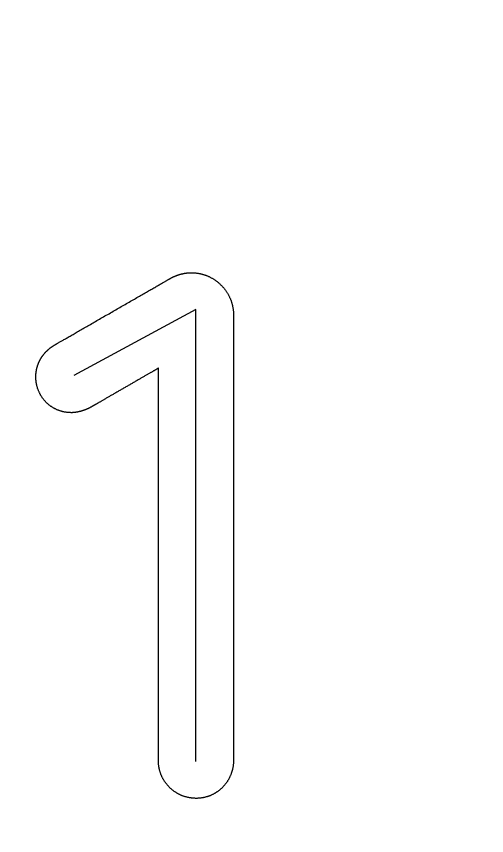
# Model space of a CAD drawing. Extents: x 0.2 to 12, y 0.1 to 9.6.
# Drawn here: x 6.824 to 7.615, y 6.27 to 7.648 of the extents above; entities that cross this region are included whole.
import ezdxf

# ---------------------------------------------------------------- set-up
doc = ezdxf.new("R2010")
doc.units = 0
doc.layers.get('0').update_dxf_attribs({"color": 3, "linetype": 'CONTINUOUS'})
doc.layers.add('ENGRAVE', color=6, linetype='CONTINUOUS')

msp = doc.modelspace()

# ---------------------------------------------------------------- linework, layer by layer
msp.add_lwpolyline([(10.1758, 1.0143, 3.52937), (6.0454, 1.0143, -0.260301)], format="xyb")
msp.add_lwpolyline([(7.1891, 6.628), (7.1891, 6.6198), (7.1891, 6.6117), (7.1891, 6.6036), (7.1891, 6.5957), (7.1891, 6.5878), (7.1891, 6.58), (7.1891, 6.5723), (7.1891, 6.5647), (7.1891, 6.5572), (7.1891, 6.5499), (7.1891, 6.5426), (7.1891, 6.5355), (7.1891, 6.5285), (7.1891, 6.5216), (7.1891, 6.5149), (7.1891, 6.5083), (7.1891, 6.5018), (7.1891, 6.4955), (7.1891, 6.4893), (7.1891, 6.4833), (7.1891, 6.4775), (7.1891, 6.4718), (7.1891, 6.4663), (7.1891, 6.4609), (7.1891, 6.4558), (7.1891, 6.4508), (7.1891, 6.446), (7.1891, 6.4414), (7.1891, 6.437), (7.1891, 6.4328), (7.1891, 6.4288), (7.1891, 6.425), (7.1891, 6.4214), (7.1891, 6.418), (7.1891, 6.4149), (7.1891, 6.412), (7.1891, 6.4093), (7.1891, 6.4069), (7.1891, 6.4047), (7.1891, 6.4027), (7.1891, 6.401), (7.1891, 6.3995), (7.1891, 6.3983), (7.1891, 6.3973), (7.1891, 6.3966), (7.1891, 6.3962), (7.1891, 6.3961), (7.1891, 6.3951), (7.1891, 6.3942), (7.1891, 6.3932), (7.189, 6.3923), (7.189, 6.3914), (7.1889, 6.3904), (7.1888, 6.3895), (7.1887, 6.3886), (7.1886, 6.3876), (7.1885, 6.3867), (7.1884, 6.3858), (7.1882, 6.3849), (7.188, 6.384), (7.1879, 6.3831), (7.1877, 6.3822), (7.1875, 6.3813), (7.1873, 6.3804), (7.187, 6.3795), (7.1868, 6.3787), (7.1866, 6.3778), (7.1863, 6.3769), (7.186, 6.3761), (7.1857, 6.3752), (7.1855, 6.3744), (7.1851, 6.3735), (7.1848, 6.3727), (7.1845, 6.3719), (7.1842, 6.371), (7.1838, 6.3702), (7.1834, 6.3694), (7.1831, 6.3686), (7.1827, 6.3678), (7.1823, 6.367), (7.1819, 6.3662), (7.1815, 6.3654), (7.1811, 6.3646), (7.1806, 6.3639), (7.1802, 6.3631), (7.1797, 6.3624), (7.1793, 6.3616), (7.1788, 6.3609), (7.1783, 6.3602), (7.1778, 6.3594), (7.1773, 6.3587), (7.1768, 6.358), (7.1763, 6.3573), (7.1758, 6.3566), (7.1752, 6.3559), (7.1747, 6.3552), (7.1741, 6.3546), (7.1736, 6.3539), (7.173, 6.3533), (7.1724, 6.3526), (7.1718, 6.352), (7.1712, 6.3513), (7.1706, 6.3507), (7.17, 6.3501), (7.1694, 6.3495), (7.1687, 6.3489), (7.1681, 6.3483), (7.1674, 6.3477), (7.1668, 6.3472), (7.1661, 6.3466), (7.1654, 6.3461), (7.1648, 6.3455), (7.1641, 6.345), (7.1634, 6.3445), (7.1627, 6.344), (7.162, 6.3435), (7.1613, 6.343), (7.1605, 6.3425), (7.1598, 6.342), (7.1591, 6.3416), (7.1583, 6.3411), (7.1576, 6.3407), (7.1568, 6.3402), (7.1561, 6.3398), (7.1553, 6.3394), (7.1545, 6.339), (7.1537, 6.3386), (7.1529, 6.3382), (7.1522, 6.3379), (7.1514, 6.3375), (7.1505, 6.3372), (7.1497, 6.3368), (7.1489, 6.3365), (7.1481, 6.3362), (7.1473, 6.3359), (7.1465, 6.3356), (7.1456, 6.3353), (7.1448, 6.3351), (7.1439, 6.3348), (7.1431, 6.3346), (7.1422, 6.3343), (7.1414, 6.3341), (7.1405, 6.3339), (7.1396, 6.3337), (7.1388, 6.3335), (7.1379, 6.3334), (7.137, 6.3332), (7.1361, 6.3331), (7.1352, 6.3329), (7.1343, 6.3328), (7.1334, 6.3327), (7.1325, 6.3326), (7.1316, 6.3325), (7.1307, 6.3325), (7.1298, 6.3324), (7.1289, 6.3324), (7.128, 6.3323), (7.1271, 6.3323), (7.1261, 6.3323), (7.1252, 6.3323), (7.1242, 6.3324), (7.1233, 6.3324), (7.1223, 6.3325), (7.1214, 6.3325), (7.1205, 6.3326), (7.1195, 6.3327), (7.1186, 6.3328), (7.1177, 6.3329), (7.1168, 6.3331), (7.1158, 6.3332), (7.1149, 6.3334), (7.114, 6.3335), (7.1131, 6.3337), (7.1122, 6.3339), (7.1114, 6.3341), (7.1105, 6.3343), (7.1096, 6.3346), (7.1087, 6.3348), (7.1079, 6.3351), (7.107, 6.3353), (7.1061, 6.3356), (7.1053, 6.3359), (7.1044, 6.3362), (7.1036, 6.3365), (7.1028, 6.3368), (7.1019, 6.3372), (7.1011, 6.3375), (7.1003, 6.3379), (7.0995, 6.3382), (7.0987, 6.3386), (7.0979, 6.339), (7.0971, 6.3394), (7.0963, 6.3398), (7.0955, 6.3402), (7.0948, 6.3407), (7.094, 6.3411), (7.0932, 6.3416), (7.0925, 6.342), (7.0917, 6.3425), (7.091, 6.343), (7.0903, 6.3435), (7.0896, 6.344), (7.0889, 6.3445), (7.0881, 6.345), (7.0875, 6.3455), (7.0868, 6.3461), (7.0861, 6.3466), (7.0854, 6.3472), (7.0847, 6.3477), (7.0841, 6.3483), (7.0834, 6.3489), (7.0828, 6.3495), (7.0822, 6.3501), (7.0815, 6.3507), (7.0809, 6.3513), (7.0803, 6.352), (7.0797, 6.3526), (7.0791, 6.3533), (7.0785, 6.3539), (7.078, 6.3546), (7.0774, 6.3552), (7.0768, 6.3559), (7.0763, 6.3566), (7.0758, 6.3573), (7.0752, 6.358), (7.0747, 6.3587), (7.0742, 6.3594), (7.0737, 6.3602), (7.0732, 6.3609), (7.0727, 6.3616), (7.0723, 6.3624), (7.0718, 6.3631), (7.0714, 6.3639), (7.0709, 6.3646), (7.0705, 6.3654), (7.0701, 6.3662), (7.0697, 6.367), (7.0693, 6.3678), (7.0689, 6.3686), (7.0685, 6.3694), (7.0682, 6.3702), (7.0678, 6.371), (7.0675, 6.3719), (7.0672, 6.3727), (7.0668, 6.3735), (7.0665, 6.3744), (7.0662, 6.3752), (7.066, 6.3761), (7.0657, 6.3769), (7.0654, 6.3778), (7.0652, 6.3787), (7.0649, 6.3795), (7.0647, 6.3804), (7.0645, 6.3813), (7.0643, 6.3822), (7.0641, 6.3831), (7.0639, 6.384), (7.0638, 6.3849), (7.0636, 6.3858), (7.0635, 6.3867), (7.0634, 6.3876), (7.0632, 6.3886), (7.0632, 6.3895), (7.0631, 6.3904), (7.063, 6.3914), (7.0629, 6.3923), (7.0629, 6.3932), (7.0628, 6.3942), (7.0628, 6.3951), (7.0628, 6.3961), (7.0628, 6.3962), (7.0628, 6.3966), (7.0628, 6.3972), (7.0628, 6.398), (7.0628, 6.3991), (7.0628, 6.4004), (7.0628, 6.4019), (7.0628, 6.4036), (7.0628, 6.4056), (7.0628, 6.4077), (7.0628, 6.4101), (7.0628, 6.4127), (7.0628, 6.4154), (7.0628, 6.4184), (7.0628, 6.4215), (7.0628, 6.4249), (7.0628, 6.4284), (7.0628, 6.4321), (7.0628, 6.436), (7.0628, 6.44), (7.0628, 6.4443), (7.0628, 6.4486), (7.0628, 6.4532), (7.0628, 6.4579), (7.0628, 6.4627), (7.0628, 6.4677), (7.0628, 6.4729), (7.0628, 6.4782), (7.0628, 6.4836), (7.0628, 6.4892), (7.0628, 6.4948), (7.0628, 6.5007), (7.0628, 6.5066), (7.0628, 6.5127), (7.0628, 6.5188), (7.0628, 6.5251), (7.0628, 6.5315), (7.0628, 6.538), (7.0628, 6.5446), (7.0628, 6.5512), (7.0628, 6.558), (7.0628, 6.5649), (7.0628, 6.5718), (7.0628, 6.5788), (7.0628, 6.5859), (7.0628, 6.5931), (7.0628, 6.6003), (7.0628, 6.6076), (7.0628, 6.615), (7.0628, 6.6224), (7.0628, 6.6299), (7.0628, 6.6374), (7.0628, 6.6449), (7.0628, 6.6525), (7.0628, 6.6602), (7.0628, 6.6678), (7.0628, 6.6755), (7.0628, 6.6833), (7.0628, 6.691), (7.0628, 6.6988), (7.0628, 6.7065), (7.0628, 6.7143), (7.0628, 6.7221), (7.0628, 6.7299), (7.0628, 6.7377), (7.0628, 6.7455), (7.0628, 6.7533), (7.0628, 6.761), (7.0628, 6.7688), (7.0628, 6.7765), (7.0628, 6.7842), (7.0628, 6.7919), (7.0628, 6.7995), (7.0628, 6.8071), (7.0628, 6.8147), (7.0628, 6.8222), (7.0628, 6.8297), (7.0628, 6.8371), (7.0628, 6.8444), (7.0628, 6.8517), (7.0628, 6.859), (7.0628, 6.8661), (7.0628, 6.8732), (7.0628, 6.8802), (7.0628, 6.8872), (7.0628, 6.894), (7.0628, 6.9008), (7.0628, 6.9075), (7.0628, 6.9141), (7.0628, 6.9206), (7.0628, 6.927), (7.0628, 6.9332), (7.0628, 6.9394), (7.0628, 6.9454), (7.0628, 6.9514), (7.0628, 6.9572), (7.0628, 6.9629), (7.0628, 6.9684), (7.0628, 6.9739), (7.0628, 6.9792), (7.0628, 6.9843), (7.0628, 6.9893), (7.0628, 6.9942), (7.0628, 6.9989), (7.0628, 7.0034), (7.0628, 7.0078), (7.0628, 7.012), (7.0628, 7.0161), (7.0628, 7.0199), (7.0628, 7.0236), (7.0628, 7.0272), (7.0628, 7.0305), (7.0628, 7.0337), (7.0628, 7.0366), (7.0628, 7.0394), (7.0628, 7.042), (7.0628, 7.0443), (7.0628, 7.0465), (7.0628, 7.0484), (7.0628, 7.0502), (7.0628, 7.0517), (7.0628, 7.053), (7.0628, 7.054), (7.0628, 7.0549), (7.0628, 7.0555), (7.0628, 7.0558), (7.0628, 7.0559), (7.0628, 7.0559), (7.0627, 7.0559), (7.0626, 7.0559), (7.0625, 7.0558), (7.0623, 7.0557), (7.0621, 7.0555), (7.0619, 7.0554), (7.0616, 7.0552), (7.0612, 7.055), (7.0609, 7.0548), (7.0605, 7.0546), (7.06, 7.0544), (7.0596, 7.0541), (7.0591, 7.0538), (7.0586, 7.0535), (7.058, 7.0532), (7.0574, 7.0528), (7.0568, 7.0525), (7.0561, 7.0521), (7.0555, 7.0517), (7.0548, 7.0513), (7.054, 7.0509), (7.0533, 7.0504), (7.0525, 7.05), (7.0517, 7.0495), (7.0508, 7.049), (7.05, 7.0485), (7.0491, 7.048), (7.0482, 7.0475), (7.0473, 7.047), (7.0463, 7.0464), (7.0453, 7.0458), (7.0443, 7.0453), (7.0433, 7.0447), (7.0423, 7.0441), (7.0412, 7.0435), (7.0402, 7.0429), (7.0391, 7.0422), (7.038, 7.0416), (7.0369, 7.041), (7.0357, 7.0403), (7.0346, 7.0396), (7.0334, 7.039), (7.0323, 7.0383), (7.0311, 7.0376), (7.0299, 7.0369), (7.0287, 7.0362), (7.0274, 7.0355), (7.0262, 7.0348), (7.025, 7.0341), (7.0237, 7.0334), (7.0225, 7.0326), (7.0212, 7.0319), (7.0199, 7.0312), (7.0186, 7.0304), (7.0174, 7.0297), (7.0161, 7.0289), (7.0148, 7.0282), (7.0135, 7.0274), (7.0122, 7.0267), (7.0109, 7.0259), (7.0096, 7.0252), (7.0083, 7.0244), (7.007, 7.0237), (7.0057, 7.0229), (7.0044, 7.0222), (7.0031, 7.0214), (7.0018, 7.0207), (7.0005, 7.0199), (6.9992, 7.0192), (6.9979, 7.0184), (6.9966, 7.0177), (6.9953, 7.017), (6.9941, 7.0162), (6.9928, 7.0155), (6.9915, 7.0148), (6.9903, 7.014), (6.9891, 7.0133), (6.9878, 7.0126), (6.9866, 7.0119), (6.9854, 7.0112), (6.9842, 7.0105), (6.983, 7.0098), (6.9818, 7.0092), (6.9807, 7.0085), (6.9795, 7.0078), (6.9784, 7.0072), (6.9773, 7.0065), (6.9762, 7.0059), (6.9751, 7.0053), (6.974, 7.0046), (6.973, 7.004), (6.9719, 7.0034), (6.9709, 7.0028), (6.9699, 7.0023), (6.969, 7.0017), (6.968, 7.0012), (6.9671, 7.0006), (6.9662, 7.0001), (6.9653, 6.9996), (6.9644, 6.9991), (6.9636, 6.9986), (6.9628, 6.9981), (6.962, 6.9977), (6.9612, 6.9973), (6.9605, 6.9968), (6.9598, 6.9964), (6.9591, 6.996), (6.9585, 6.9957), (6.9578, 6.9953), (6.9573, 6.995), (6.9567, 6.9946), (6.9562, 6.9943), (6.9557, 6.994), (6.9552, 6.9938), (6.9548, 6.9935), (6.9544, 6.9933), (6.954, 6.9931), (6.9537, 6.9929), (6.9534, 6.9927), (6.9531, 6.9926), (6.9529, 6.9925), (6.9528, 6.9924), (6.9526, 6.9923), (6.9525, 6.9922), (6.9525, 6.9922), (6.9524, 6.9922), (6.9522, 6.992), (6.9519, 6.9918), (6.9516, 6.9917), (6.9513, 6.9915), (6.951, 6.9913), (6.9507, 6.9911), (6.9504, 6.991), (6.9501, 6.9908), (6.9498, 6.9906), (6.9495, 6.9905), (6.9492, 6.9903), (6.9489, 6.9902), (6.9486, 6.99), (6.9483, 6.9898), (6.948, 6.9897), (6.9477, 6.9895), (6.9474, 6.9893), (6.9471, 6.9892), (6.9468, 6.989), (6.9464, 6.9889), (6.9461, 6.9887), (6.9458, 6.9886), (6.9455, 6.9884), (6.9451, 6.9882), (6.9448, 6.9881), (6.9445, 6.988), (6.9441, 6.9878), (6.9438, 6.9877), (6.9435, 6.9875), (6.9432, 6.9874), (6.9428, 6.9872), (6.9425, 6.9871), (6.9421, 6.9869), (6.9418, 6.9868), (6.9415, 6.9866), (6.9411, 6.9865), (6.9408, 6.9864), (6.9404, 6.9862), (6.9401, 6.9861), (6.9397, 6.986), (6.9394, 6.9858), (6.939, 6.9857), (6.9387, 6.9856), (6.9383, 6.9855), (6.938, 6.9853), (6.9376, 6.9852), (6.9373, 6.9851), (6.9369, 6.985), (6.9366, 6.9848), (6.9362, 6.9847), (6.9359, 6.9846), (6.9355, 6.9845), (6.9352, 6.9844), (6.9348, 6.9843), (6.9345, 6.9842), (6.9341, 6.984), (6.9337, 6.9839), (6.9334, 6.9838), (6.933, 6.9837), (6.9327, 6.9836), (6.9323, 6.9835), (6.932, 6.9834), (6.9316, 6.9833), (6.9313, 6.9832), (6.9309, 6.9831), (6.9306, 6.9831), (6.9302, 6.983), (6.9298, 6.9829), (6.9295, 6.9828), (6.9291, 6.9827), (6.9288, 6.9826), (6.9284, 6.9826), (6.9281, 6.9825), (6.9277, 6.9824), (6.9274, 6.9823), (6.927, 6.9822), (6.9267, 6.9822), (6.9263, 6.9821), (6.926, 6.982), (6.9256, 6.982), (6.9253, 6.9819), (6.9249, 6.9819), (6.9246, 6.9818), (6.9242, 6.9818), (6.9239, 6.9817), (6.9235, 6.9816), (6.9232, 6.9816), (6.9229, 6.9816), (6.9225, 6.9815), (6.9222, 6.9815), (6.9218, 6.9814), (6.9215, 6.9814), (6.9212, 6.9814), (6.9208, 6.9813), (6.9205, 6.9813), (6.9202, 6.9813), (6.9198, 6.9813), (6.9195, 6.9812), (6.9192, 6.9812), (6.9189, 6.9812), (6.9186, 6.9812), (6.9182, 6.9812), (6.9179, 6.9811), (6.9176, 6.9811), (6.9173, 6.9811), (6.917, 6.9811), (6.9162, 6.9811), (6.9153, 6.9812), (6.9143, 6.9812), (6.9133, 6.9812), (6.9124, 6.9813), (6.9114, 6.9814), (6.9105, 6.9815), (6.9096, 6.9816), (6.9087, 6.9817), (6.9077, 6.9818), (6.9068, 6.9819), (6.9059, 6.9821), (6.905, 6.9822), (6.9041, 6.9824), (6.9032, 6.9826), (6.9023, 6.9828), (6.9014, 6.983), (6.9005, 6.9833), (6.8997, 6.9835), (6.8988, 6.9838), (6.8979, 6.984), (6.8971, 6.9843), (6.8962, 6.9846), (6.8954, 6.9849), (6.8946, 6.9852), (6.8937, 6.9856), (6.8929, 6.9859), (6.8921, 6.9862), (6.8913, 6.9866), (6.8905, 6.987), (6.8897, 6.9874), (6.8889, 6.9878), (6.8881, 6.9882), (6.8874, 6.9886), (6.8866, 6.989), (6.8859, 6.9895), (6.8851, 6.9899), (6.8844, 6.9904), (6.8836, 6.9908), (6.8829, 6.9913), (6.8822, 6.9918), (6.8815, 6.9923), (6.8808, 6.9928), (6.8801, 6.9933), (6.8794, 6.9939), (6.8787, 6.9944), (6.8781, 6.995), (6.8774, 6.9955), (6.8768, 6.9961), (6.8761, 6.9967), (6.8755, 6.9973), (6.8749, 6.9979), (6.8742, 6.9985), (6.8736, 6.9991), (6.873, 6.9997), (6.8725, 7.0003), (6.8719, 7.001), (6.8713, 7.0016), (6.8708, 7.0023), (6.8702, 7.0029), (6.8697, 7.0036), (6.8691, 7.0043), (6.8686, 7.005), (6.8681, 7.0057), (6.8676, 7.0064), (6.8671, 7.0071), (6.8666, 7.0078), (6.8662, 7.0085), (6.8657, 7.0093), (6.8653, 7.01), (6.8648, 7.0108), (6.8644, 7.0115), (6.864, 7.0123), (6.8636, 7.0131), (6.8632, 7.0138), (6.8628, 7.0146), (6.8624, 7.0154), (6.8621, 7.0162), (6.8617, 7.017), (6.8614, 7.0178), (6.861, 7.0186), (6.8607, 7.0194), (6.8604, 7.0203), (6.8601, 7.0211), (6.8598, 7.0219), (6.8596, 7.0228), (6.8593, 7.0236), (6.8591, 7.0245), (6.8588, 7.0253), (6.8586, 7.0262), (6.8584, 7.0271), (6.8582, 7.0279), (6.858, 7.0288), (6.8578, 7.0297), (6.8577, 7.0306), (6.8575, 7.0315), (6.8574, 7.0324), (6.8573, 7.0333), (6.8572, 7.0342), (6.8571, 7.0351), (6.857, 7.036), (6.8569, 7.0369), (6.8569, 7.0378), (6.8568, 7.0388), (6.8568, 7.0397), (6.8568, 7.0406), (6.8568, 7.0414), (6.8568, 7.0421), (6.8568, 7.0427), (6.8568, 7.0433), (6.8568, 7.0439), (6.8569, 7.0445), (6.8569, 7.0452), (6.8569, 7.0458), (6.857, 7.0464), (6.857, 7.047), (6.8571, 7.0476), (6.8571, 7.0482), (6.8572, 7.0488), (6.8573, 7.0494), (6.8574, 7.05), (6.8575, 7.0506), (6.8575, 7.0512), (6.8577, 7.0518), (6.8577, 7.0524), (6.8579, 7.053), (6.858, 7.0536), (6.8581, 7.0542), (6.8582, 7.0548), (6.8584, 7.0554), (6.8585, 7.0559), (6.8586, 7.0565), (6.8588, 7.0571), (6.8589, 7.0577), (6.8591, 7.0583), (6.8593, 7.0588), (6.8594, 7.0594), (6.8596, 7.06), (6.8598, 7.0606), (6.86, 7.0611), (6.8602, 7.0617), (6.8604, 7.0623), (6.8606, 7.0628), (6.8608, 7.0634), (6.861, 7.0639), (6.8612, 7.0645), (6.8615, 7.065), (6.8617, 7.0656), (6.8619, 7.0661), (6.8622, 7.0667), (6.8624, 7.0672), (6.8627, 7.0677), (6.863, 7.0683), (6.8632, 7.0688), (6.8635, 7.0694), (6.8638, 7.0699), (6.8641, 7.0704), (6.8644, 7.0709), (6.8646, 7.0715), (6.865, 7.072), (6.8653, 7.0725), (6.8656, 7.073), (6.8659, 7.0735), (6.8662, 7.074), (6.8665, 7.0745), (6.8669, 7.0751), (6.8672, 7.0755), (6.8675, 7.076), (6.8679, 7.0765), (6.8683, 7.077), (6.8686, 7.0775), (6.869, 7.078), (6.8694, 7.0785), (6.8697, 7.079), (6.8701, 7.0794), (6.8705, 7.0799), (6.8709, 7.0804), (6.8713, 7.0809), (6.8717, 7.0813), (6.8721, 7.0818), (6.8725, 7.0823), (6.873, 7.0827), (6.8734, 7.0832), (6.8738, 7.0836), (6.8743, 7.0841), (6.8747, 7.0845), (6.8751, 7.0849), (6.8756, 7.0854), (6.8761, 7.0858), (6.8765, 7.0863), (6.877, 7.0867), (6.8775, 7.0871), (6.8779, 7.0875), (6.8784, 7.0879), (6.8789, 7.0884), (6.8794, 7.0888), (6.8799, 7.0892), (6.8804, 7.0896), (6.8809, 7.09), (6.8814, 7.0904), (6.882, 7.0908), (6.8825, 7.0912), (6.883, 7.0915), (6.8836, 7.0919), (6.8841, 7.0923), (6.8847, 7.0927), (6.8852, 7.0931), (6.8858, 7.0934), (6.8864, 7.0938), (6.8869, 7.0941), (6.8875, 7.0945), (6.8881, 7.0948), (6.8887, 7.0952), (6.8887, 7.0952), (6.8888, 7.0953), (6.889, 7.0954), (6.8892, 7.0955), (6.8895, 7.0957), (6.8899, 7.0959), (6.8904, 7.0962), (6.8909, 7.0965), (6.8914, 7.0968), (6.8921, 7.0972), (6.8928, 7.0976), (6.8935, 7.098), (6.8943, 7.0985), (6.8952, 7.099), (6.8961, 7.0995), (6.8971, 7.1001), (6.8981, 7.1007), (6.8992, 7.1013), (6.9004, 7.1019), (6.9016, 7.1026), (6.9028, 7.1033), (6.9041, 7.1041), (6.9054, 7.1049), (6.9068, 7.1056), (6.9082, 7.1065), (6.9097, 7.1073), (6.9112, 7.1082), (6.9128, 7.1091), (6.9144, 7.11), (6.916, 7.1109), (6.9177, 7.1119), (6.9194, 7.1129), (6.9211, 7.1139), (6.9229, 7.1149), (6.9247, 7.116), (6.9265, 7.117), (6.9284, 7.1181), (6.9303, 7.1192), (6.9323, 7.1203), (6.9342, 7.1214), (6.9362, 7.1226), (6.9382, 7.1237), (6.9403, 7.1249), (6.9423, 7.1261), (6.9444, 7.1273), (6.9465, 7.1285), (6.9486, 7.1297), (6.9508, 7.131), (6.9529, 7.1322), (6.9551, 7.1335), (6.9573, 7.1347), (6.9595, 7.136), (6.9617, 7.1373), (6.964, 7.1386), (6.9662, 7.1399), (6.9685, 7.1412), (6.9707, 7.1425), (6.973, 7.1438), (6.9753, 7.1451), (6.9776, 7.1464), (6.9798, 7.1477), (6.9821, 7.149), (6.9844, 7.1503), (6.9867, 7.1517), (6.989, 7.153), (6.9913, 7.1543), (6.9936, 7.1556), (6.9958, 7.1569), (6.9981, 7.1582), (7.0004, 7.1595), (7.0026, 7.1608), (7.0049, 7.1621), (7.0071, 7.1634), (7.0094, 7.1647), (7.0116, 7.166), (7.0138, 7.1673), (7.016, 7.1685), (7.0182, 7.1698), (7.0203, 7.171), (7.0225, 7.1723), (7.0246, 7.1735), (7.0267, 7.1747), (7.0288, 7.1759), (7.0308, 7.1771), (7.0329, 7.1783), (7.0349, 7.1794), (7.0369, 7.1806), (7.0388, 7.1817), (7.0408, 7.1828), (7.0427, 7.1839), (7.0446, 7.185), (7.0464, 7.186), (7.0482, 7.1871), (7.05, 7.1881), (7.0517, 7.1891), (7.0534, 7.1901), (7.0551, 7.1911), (7.0567, 7.192), (7.0583, 7.1929), (7.0599, 7.1938), (7.0614, 7.1947), (7.0629, 7.1955), (7.0643, 7.1964), (7.0657, 7.1972), (7.067, 7.1979), (7.0683, 7.1987), (7.0695, 7.1994), (7.0707, 7.2001), (7.0719, 7.2007), (7.073, 7.2013), (7.074, 7.2019), (7.075, 7.2025), (7.0759, 7.203), (7.0768, 7.2035), (7.0776, 7.204), (7.0783, 7.2044), (7.079, 7.2048), (7.0797, 7.2052), (7.0802, 7.2055), (7.0807, 7.2058), (7.0812, 7.2061), (7.0816, 7.2063), (7.0819, 7.2065), (7.0821, 7.2066), (7.0823, 7.2067), (7.0824, 7.2068), (7.0824, 7.2068), (7.0827, 7.207), (7.083, 7.2071), (7.0833, 7.2073), (7.0836, 7.2075), (7.0839, 7.2076), (7.0842, 7.2078), (7.0845, 7.2079), (7.0848, 7.2081), (7.0851, 7.2082), (7.0854, 7.2084), (7.0857, 7.2085), (7.086, 7.2087), (7.0864, 7.2089), (7.0867, 7.209), (7.087, 7.2091), (7.0873, 7.2093), (7.0876, 7.2094), (7.0879, 7.2096), (7.0882, 7.2097), (7.0885, 7.2099), (7.0888, 7.21), (7.0891, 7.2101), (7.0894, 7.2103), (7.0897, 7.2104), (7.09, 7.2105), (7.0904, 7.2107), (7.0907, 7.2108), (7.091, 7.2109), (7.0913, 7.2111), (7.0916, 7.2112), (7.0919, 7.2113), (7.0922, 7.2114), (7.0925, 7.2116), (7.0928, 7.2117), (7.0932, 7.2118), (7.0935, 7.2119), (7.0938, 7.2121), (7.0941, 7.2122), (7.0944, 7.2123), (7.0947, 7.2124), (7.0951, 7.2125), (7.0954, 7.2126), (7.0957, 7.2127), (7.096, 7.2129), (7.0963, 7.213), (7.0966, 7.2131), (7.097, 7.2132), (7.0973, 7.2133), (7.0976, 7.2134), (7.0979, 7.2135), (7.0982, 7.2136), (7.0986, 7.2137), (7.0989, 7.2138), (7.0992, 7.2139), (7.0995, 7.2139), (7.0999, 7.214), (7.1002, 7.2141), (7.1005, 7.2142), (7.1008, 7.2143), (7.1011, 7.2144), (7.1015, 7.2145), (7.1018, 7.2145), (7.1021, 7.2146), (7.1024, 7.2147), (7.1028, 7.2148), (7.1031, 7.2149), (7.1034, 7.2149), (7.1037, 7.215), (7.1041, 7.2151), (7.1044, 7.2152), (7.1047, 7.2152), (7.105, 7.2153), (7.1054, 7.2154), (7.1057, 7.2154), (7.106, 7.2155), (7.1063, 7.2155), (7.1067, 7.2156), (7.107, 7.2157), (7.1073, 7.2157), (7.1076, 7.2158), (7.108, 7.2158), (7.1083, 7.2159), (7.1086, 7.2159), (7.109, 7.216), (7.1093, 7.216), (7.1096, 7.2161), (7.1099, 7.2161), (7.1103, 7.2161), (7.1106, 7.2162), (7.1109, 7.2162), (7.1113, 7.2163), (7.1116, 7.2163), (7.1119, 7.2163), (7.1122, 7.2164), (7.1126, 7.2164), (7.1129, 7.2164), (7.1132, 7.2164), (7.1136, 7.2165), (7.1139, 7.2165), (7.1142, 7.2165), (7.1145, 7.2165), (7.1149, 7.2165), (7.1152, 7.2166), (7.1155, 7.2166), (7.1159, 7.2166), (7.1162, 7.2166), (7.1165, 7.2166), (7.1169, 7.2166), (7.1172, 7.2166), (7.1175, 7.2166), (7.1178, 7.2166), (7.1185, 7.2166), (7.1196, 7.2166), (7.1206, 7.2166), (7.1217, 7.2165), (7.1227, 7.2165), (7.1238, 7.2164), (7.1248, 7.2163), (7.1258, 7.2162), (7.1268, 7.2161), (7.1279, 7.2159), (7.1289, 7.2158), (7.1299, 7.2156), (7.1309, 7.2155), (7.1319, 7.2153), (7.1329, 7.2151), (7.1339, 7.2148), (7.1349, 7.2146), (7.1359, 7.2144), (7.1368, 7.2141), (7.1378, 7.2138), (7.1388, 7.2135), (7.1397, 7.2132), (7.1407, 7.2129), (7.1416, 7.2126), (7.1426, 7.2123), (7.1435, 7.2119), (7.1444, 7.2116), (7.1453, 7.2112), (7.1463, 7.2108), (7.1472, 7.2104), (7.1481, 7.21), (7.149, 7.2095), (7.1498, 7.2091), (7.1507, 7.2087), (7.1516, 7.2082), (7.1525, 7.2077), (7.1533, 7.2072), (7.1542, 7.2067), (7.155, 7.2062), (7.1559, 7.2057), (7.1567, 7.2052), (7.1575, 7.2046), (7.1583, 7.2041), (7.1591, 7.2035), (7.1599, 7.2029), (7.1607, 7.2024), (7.1615, 7.2018), (7.1623, 7.2012), (7.163, 7.2005), (7.1638, 7.1999), (7.1645, 7.1993), (7.1653, 7.1986), (7.166, 7.198), (7.1667, 7.1973), (7.1674, 7.1966), (7.1681, 7.1959), (7.1688, 7.1953), (7.1695, 7.1945), (7.1702, 7.1938), (7.1708, 7.1931), (7.1715, 7.1924), (7.1721, 7.1916), (7.1728, 7.1909), (7.1734, 7.1901), (7.174, 7.1894), (7.1746, 7.1886), (7.1752, 7.1878), (7.1758, 7.187), (7.1763, 7.1862), (7.1769, 7.1854), (7.1774, 7.1846), (7.178, 7.1838), (7.1785, 7.1829), (7.179, 7.1821), (7.1795, 7.1812), (7.18, 7.1804), (7.1805, 7.1795), (7.1809, 7.1786), (7.1814, 7.1778), (7.1818, 7.1769), (7.1823, 7.176), (7.1827, 7.1751), (7.1831, 7.1742), (7.1835, 7.1733), (7.1839, 7.1724), (7.1843, 7.1714), (7.1846, 7.1705), (7.185, 7.1696), (7.1853, 7.1686), (7.1856, 7.1677), (7.1859, 7.1667), (7.1862, 7.1658), (7.1865, 7.1648), (7.1868, 7.1638), (7.187, 7.1628), (7.1873, 7.1619), (7.1875, 7.1609), (7.1877, 7.1599), (7.1879, 7.1589), (7.1881, 7.1579), (7.1882, 7.1569), (7.1884, 7.1559), (7.1885, 7.1548), (7.1887, 7.1538), (7.1888, 7.1528), (7.1889, 7.1518), (7.189, 7.1507), (7.189, 7.1497), (7.1891, 7.1486), (7.1891, 7.1476), (7.1891, 7.1465), (7.1891, 7.1455), (7.1891, 7.1453), (7.1891, 7.1449), (7.1891, 7.1443), (7.1891, 7.1433), (7.1891, 7.1421), (7.1891, 7.1406), (7.1891, 7.1389), (7.1891, 7.1369), (7.1891, 7.1347), (7.1891, 7.1323), (7.1891, 7.1296), (7.1891, 7.1267), (7.1891, 7.1235), (7.1891, 7.1202), (7.1891, 7.1166), (7.1891, 7.1128), (7.1891, 7.1088), (7.1891, 7.1046), (7.1891, 7.1002), (7.1891, 7.0956), (7.1891, 7.0908), (7.1891, 7.0858), (7.1891, 7.0807), (7.1891, 7.0753), (7.1891, 7.0698), (7.1891, 7.0641), (7.1891, 7.0583), (7.1891, 7.0523), (7.1891, 7.0461), (7.1891, 7.0398), (7.1891, 7.0333), (7.1891, 7.0267), (7.1891, 7.02), (7.1891, 7.0131), (7.1891, 7.0061), (7.1891, 6.999), (7.1891, 6.9917), (7.1891, 6.9844), (7.1891, 6.9769), (7.1891, 6.9693), (7.1891, 6.9616), (7.1891, 6.9538), (7.1891, 6.9459), (7.1891, 6.938), (7.1891, 6.9299), (7.1891, 6.9218), (7.1891, 6.9135), (7.1891, 6.9053), (7.1891, 6.8969), (7.1891, 6.8885), (7.1891, 6.88), (7.1891, 6.8715), (7.1891, 6.8629), (7.1891, 6.8542), (7.1891, 6.8456), (7.1891, 6.8369), (7.1891, 6.8281), (7.1891, 6.8194), (7.1891, 6.8106), (7.1891, 6.8017), (7.1891, 6.7929), (7.1891, 6.7841), (7.1891, 6.7752), (7.1891, 6.7664), (7.1891, 6.7575), (7.1891, 6.7487), (7.1891, 6.7398), (7.1891, 6.731), (7.1891, 6.7222), (7.1891, 6.7135), (7.1891, 6.7047), (7.1891, 6.696), (7.1891, 6.6873), (7.1891, 6.6787), (7.1891, 6.6701), (7.1891, 6.6616), (7.1891, 6.6531), (7.1891, 6.6447), (7.1891, 6.6363)], close=True)
at = {"layer": 'ENGRAVE'}
msp.add_lwpolyline([(7.126, 6.3945), (7.126, 7.1545), (6.9207, 7.0437)], dxfattribs=at)

doc.saveas('drawing.dxf')
